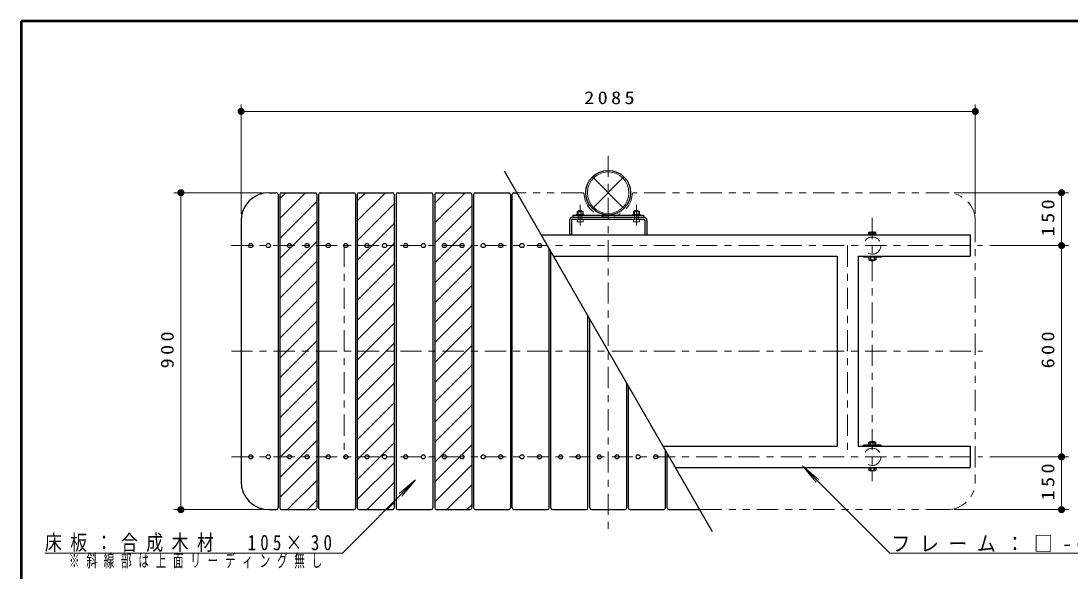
# Model space of a CAD drawing. Units: millimetres on the paper, scale 1:20. Extents: x -365 to 0, y -5 to 257.
# Drawn here: x -365 to -215.9, y 178.8 to 257 of the extents above; entities that cross this region are included whole.
import ezdxf

# ---------------------------------------------------------------- set-up
doc = ezdxf.new("R2010")
doc.units = ezdxf.units.MM
for name, pattern in [('USER1', [4.5, 2.5, -2]), ('USER2', [6, 3, -1, 1, -1]), ('USER3', [8, 3, -1, 1, -1, 1, -1])]:
    doc.linetypes.add(name, pattern=pattern)
doc.layers.add('LY_1', color=7, linetype='Continuous', lineweight=25)
doc.styles.add('ＭＳ ゴシック', font='')
doc.styles.get('ＭＳ ゴシック').set_extended_font_data('MS Gothic')

# ---------------------------------------------------------------- blocks, each defined once
blk = doc.blocks.new('filled_dot')
at = {"color": 0, "linetype": 'Continuous', "lineweight": -2, "const_width": 1.25}
blk.add_lwpolyline([(-0.625, 0, 1), (0.625, 0, 1)], format="xyb", close=True, dxfattribs=at)

msp = doc.modelspace()

# ---------------------------------------------------------------- linework, layer by layer
at = {"layer": 'LY_1', "lineweight": 50}
for p, q in [((-365, 257), (-365, 0)), ((0, 257), (-365, 257))]:
    msp.add_line(p, q, dxfattribs=at)
at = {"layer": 'LY_1', "lineweight": 13}
for p, q in [((-333.752, 229.618), (-333.752, 245.164)), ((-229.502, 229.618), (-229.502, 245.164)), ((-333.752, 244.164), (-229.502, 244.164)), ((-279.382, 234.863), (-283.872, 230.373)), ((-283.872, 234.863), (-279.382, 230.373)), ((-330.752, 232.618), (-343.297, 232.618)), ((-342.297, 187.618), (-342.297, 232.618)), ((-328.252, 228.948), (-324.582, 232.618)), ((-328.252, 231.777), (-327.411, 232.618)), ((-317.252, 228.635), (-313.268, 232.618)), ((-317.252, 231.463), (-316.097, 232.618)), ((-306.252, 228.321), (-301.955, 232.618)), ((-306.252, 231.149), (-304.783, 232.618)), ((-232.502, 232.618), (-216.25, 232.618)), ((-217.25, 232.618), (-217.25, 225.118)), ((-328.252, 226.12), (-323.002, 231.37)), ((-317.252, 225.806), (-312.002, 231.056)), ((-306.252, 225.493), (-301.002, 230.743)), ((-286.052, 229.943), (-286.052, 229.543)), ((-286.052, 229.943), (-285.202, 229.943)), ((-285.827, 230.093), (-285.877, 230.043)), ((-285.877, 230.043), (-285.877, 228.843)), ((-285.827, 230.093), (-285.427, 230.093)), ((-285.377, 230.043), (-285.427, 230.093)), ((-285.377, 230.043), (-285.377, 228.843)), ((-285.202, 229.943), (-285.202, 229.543)), ((-278.052, 229.943), (-278.052, 229.543)), ((-277.202, 229.943), (-278.052, 229.943)), ((-277.877, 230.043), (-277.827, 230.093)), ((-277.877, 230.043), (-277.877, 228.843)), ((-277.427, 230.093), (-277.827, 230.093)), ((-277.427, 230.093), (-277.377, 230.043)), ((-277.377, 230.043), (-277.377, 228.843)), ((-277.202, 229.943), (-277.202, 229.543)), ((-328.252, 223.292), (-323.002, 228.542)), ((-317.252, 222.978), (-312.002, 228.228)), ((-286.152, 229.543), (-285.102, 229.543)), ((-286.152, 229.543), (-286.152, 229.443)), ((-286.052, 228.493), (-286.052, 228.843)), ((-286.052, 228.493), (-285.202, 228.493)), ((-285.202, 228.493), (-285.202, 228.843)), ((-285.102, 229.543), (-285.102, 229.443)), ((-277.102, 229.543), (-278.152, 229.543)), ((-278.152, 229.543), (-278.152, 229.443)), ((-278.052, 228.493), (-278.052, 228.843)), ((-277.202, 228.493), (-278.052, 228.493)), ((-277.202, 228.493), (-277.202, 228.843)), ((-277.102, 229.543), (-277.102, 229.443)), ((-306.252, 222.664), (-301.002, 227.914)), ((-328.252, 220.463), (-323.002, 225.713)), ((-317.252, 220.149), (-312.002, 225.399)), ((-306.252, 219.836), (-301.002, 225.086)), ((-227.461, 225.118), (-216.25, 225.118)), ((-217.25, 225.118), (-217.25, 195.118)), ((-328.252, 217.635), (-323.002, 222.885)), ((-317.252, 217.321), (-312.002, 222.571)), ((-306.252, 217.007), (-301.002, 222.257)), ((-328.252, 214.806), (-323.002, 220.056)), ((-317.252, 214.493), (-312.002, 219.743)), ((-306.252, 214.179), (-301.002, 219.429)), ((-328.252, 211.978), (-323.002, 217.228)), ((-317.252, 211.664), (-312.002, 216.914)), ((-306.252, 211.35), (-301.002, 216.6)), ((-328.252, 209.149), (-323.002, 214.399)), ((-317.252, 208.836), (-312.002, 214.086)), ((-306.252, 208.522), (-301.002, 213.772)), ((-328.252, 206.321), (-323.002, 211.571)), ((-317.252, 206.007), (-312.002, 211.257)), ((-306.252, 205.694), (-301.002, 210.944)), ((-328.252, 203.493), (-323.002, 208.743)), ((-317.252, 203.179), (-312.002, 208.429)), ((-306.252, 202.865), (-301.002, 208.115)), ((-328.252, 200.664), (-323.002, 205.914)), ((-317.252, 200.35), (-312.002, 205.6)), ((-306.252, 200.037), (-301.002, 205.287)), ((-328.252, 197.836), (-323.002, 203.086)), ((-317.252, 197.522), (-312.002, 202.772)), ((-306.252, 197.208), (-301.002, 202.458)), ((-328.252, 195.007), (-323.002, 200.257)), ((-317.252, 194.694), (-312.002, 199.944)), ((-306.252, 194.38), (-301.002, 199.63)), ((-328.252, 192.179), (-323.002, 197.429)), ((-317.252, 191.865), (-312.002, 197.115)), ((-302.385, 195.418), (-301.002, 196.801)), ((-328.252, 189.35), (-323.002, 194.6)), ((-317.252, 189.037), (-312.002, 194.287)), ((-306.252, 191.551), (-302.677, 195.127)), ((-306.252, 188.723), (-301.002, 193.973)), ((-254.046, 193.834), (-252.117, 191.536)), ((-254.046, 193.834), (-251.748, 191.906)), ((-241.659, 181.448), (-254.046, 193.834)), ((-227.461, 195.118), (-216.25, 195.118)), ((-217.25, 195.118), (-217.25, 187.618)), ((-327.156, 187.618), (-323.002, 191.772)), ((-319.366, 181.448), (-309.007, 191.834)), ((-315.842, 187.618), (-312.002, 191.458)), ((-309.007, 191.834), (-311.303, 189.903)), ((-309.007, 191.834), (-310.932, 189.533)), ((-304.528, 187.618), (-301.002, 191.145)), ((-324.327, 187.618), (-323.002, 188.944)), ((-313.014, 187.618), (-312.002, 188.63)), ((-301.7, 187.618), (-301.002, 188.316)), ((-330.752, 187.618), (-343.297, 187.618)), ((-232.502, 187.618), (-216.25, 187.618)), ((-361.612, 181.448), (-319.366, 181.448)), ((-241.659, 181.448), (-193.423, 181.448))]:
    msp.add_line(p, q, dxfattribs=at)
at = {"layer": 'LY_1', "linetype": 'USER2', "lineweight": 13}
for p, q in [((-281.627, 237.876), (-281.627, 184.532)), ((-244.127, 229.044), (-244.127, 191.644)), ((-335.131, 225.118), (-228.461, 225.118)), ((-319.127, 225.118), (-319.127, 195.118)), ((-247.627, 225.118), (-247.627, 195.118)), ((-335.131, 210.118), (-228.461, 210.118)), ((-335.131, 195.118), (-228.461, 195.118))]:
    msp.add_line(p, q, dxfattribs=at)
at = {"layer": 'LY_1'}
for p, q in [((-296.399, 235.704), (-266.855, 184.532)), ((-329.752, 232.618), (-328.752, 232.618)), ((-328.002, 232.618), (-323.252, 232.618)), ((-322.502, 232.618), (-317.752, 232.618)), ((-317.002, 232.618), (-312.252, 232.618)), ((-311.502, 232.618), (-306.752, 232.618)), ((-306.002, 232.618), (-301.252, 232.618)), ((-300.502, 232.618), (-295.752, 232.618)), ((-295.002, 232.618), (-294.617, 232.618)), ((-328.502, 232.368), (-328.502, 187.868)), ((-328.252, 232.368), (-328.252, 187.868)), ((-323.002, 232.368), (-323.002, 187.868)), ((-322.752, 232.368), (-322.752, 187.868)), ((-317.502, 232.368), (-317.502, 187.868)), ((-317.252, 232.368), (-317.252, 187.868)), ((-312.002, 232.368), (-312.002, 187.868)), ((-311.752, 232.368), (-311.752, 187.868)), ((-306.502, 232.368), (-306.502, 187.868)), ((-306.252, 232.368), (-306.252, 187.868)), ((-301.002, 232.368), (-301.002, 187.868)), ((-300.752, 232.368), (-300.752, 187.868)), ((-295.502, 232.368), (-295.502, 187.868)), ((-295.252, 187.868), (-295.252, 232.368)), ((-333.752, 228.618), (-333.752, 191.618)), ((-287.127, 228.693), (-287.127, 226.618)), ((-286.827, 228.693), (-286.827, 226.618)), ((-286.677, 229.143), (-276.577, 229.143)), ((-286.677, 228.843), (-276.577, 228.843)), ((-286.627, 229.443), (-286.627, 229.143)), ((-286.627, 229.443), (-276.627, 229.443)), ((-276.627, 229.443), (-276.627, 229.143)), ((-276.427, 228.693), (-276.427, 226.618)), ((-276.127, 228.693), (-276.127, 226.618)), ((-291.153, 226.618), (-230.252, 226.618)), ((-244.652, 226.718), (-244.652, 226.618)), ((-243.602, 226.718), (-244.652, 226.718)), ((-244.617, 226.993), (-244.539, 227.038)), ((-244.617, 226.718), (-244.617, 226.993)), ((-244.539, 227.038), (-243.714, 227.038)), ((-244.372, 226.718), (-244.372, 226.993)), ((-243.881, 226.718), (-243.881, 226.993)), ((-243.636, 226.993), (-243.714, 227.038)), ((-243.636, 226.718), (-243.636, 226.993)), ((-243.602, 226.618), (-243.602, 226.718)), ((-230.252, 226.618), (-230.252, 223.618)), ((-290.002, 187.868), (-290.002, 224.624)), ((-289.752, 187.868), (-289.752, 224.191)), ((-289.421, 223.618), (-249.127, 223.618)), ((-249.127, 223.618), (-249.127, 196.618)), ((-246.127, 223.618), (-246.127, 196.618)), ((-246.127, 223.618), (-230.252, 223.618)), ((-245.377, 223.618), (-245.377, 223.458)), ((-242.877, 223.458), (-245.377, 223.458)), ((-244.617, 223.458), (-244.617, 223.103)), ((-244.617, 223.103), (-244.539, 223.058)), ((-243.714, 223.058), (-244.539, 223.058)), ((-244.377, 223.058), (-244.377, 222.968)), ((-243.877, 222.968), (-244.377, 222.968)), ((-244.372, 223.458), (-244.372, 223.103)), ((-243.881, 223.458), (-243.881, 223.103)), ((-243.877, 223.058), (-243.877, 222.968)), ((-243.636, 223.103), (-243.714, 223.058)), ((-243.636, 223.458), (-243.636, 223.103)), ((-242.877, 223.618), (-242.877, 223.458)), ((-284.502, 187.868), (-284.502, 215.098)), ((-284.252, 187.868), (-284.252, 214.665)), ((-279.002, 187.868), (-279.002, 205.571)), ((-278.752, 187.868), (-278.752, 205.138)), ((-244.617, 197.133), (-244.539, 197.178)), ((-244.617, 196.778), (-244.617, 197.133)), ((-243.714, 197.178), (-244.539, 197.178)), ((-243.877, 197.268), (-244.377, 197.268)), ((-244.377, 197.178), (-244.377, 197.268)), ((-244.372, 196.778), (-244.372, 197.133)), ((-243.881, 196.778), (-243.881, 197.133)), ((-243.877, 197.178), (-243.877, 197.268)), ((-243.636, 197.133), (-243.714, 197.178)), ((-243.636, 196.778), (-243.636, 197.133)), ((-273.832, 196.618), (-249.127, 196.618)), ((-273.502, 187.868), (-273.502, 196.045)), ((-273.252, 187.868), (-273.252, 195.612)), ((-246.127, 196.618), (-230.252, 196.618)), ((-245.377, 196.618), (-245.377, 196.778)), ((-242.877, 196.778), (-245.377, 196.778)), ((-242.877, 196.618), (-242.877, 196.778)), ((-230.252, 196.618), (-230.252, 193.618)), ((-272.1, 193.618), (-230.252, 193.618)), ((-244.652, 193.518), (-244.652, 193.618)), ((-243.602, 193.518), (-244.652, 193.518)), ((-244.617, 193.518), (-244.617, 193.243)), ((-244.617, 193.243), (-244.539, 193.198)), ((-244.539, 193.198), (-243.714, 193.198)), ((-244.372, 193.518), (-244.372, 193.243)), ((-243.881, 193.518), (-243.881, 193.243)), ((-243.636, 193.243), (-243.714, 193.198)), ((-243.636, 193.518), (-243.636, 193.243)), ((-243.602, 193.618), (-243.602, 193.518)), ((-329.752, 187.618), (-328.752, 187.618)), ((-328.002, 187.618), (-323.252, 187.618)), ((-322.502, 187.618), (-317.752, 187.618)), ((-317.002, 187.618), (-312.252, 187.618)), ((-311.502, 187.618), (-306.752, 187.618)), ((-306.002, 187.618), (-301.252, 187.618)), ((-300.502, 187.618), (-295.752, 187.618)), ((-295.002, 187.618), (-290.252, 187.618)), ((-289.502, 187.618), (-284.752, 187.618)), ((-284.002, 187.618), (-279.252, 187.618)), ((-278.502, 187.618), (-273.752, 187.618)), ((-273.002, 187.618), (-268.636, 187.618))]:
    msp.add_line(p, q, dxfattribs=at)
at = {"layer": 'LY_1', "linetype": 'USER3', "lineweight": 13}
for p, q in [((-285.293, 232.618), (-294.617, 232.618)), ((-233.502, 232.618), (-277.96, 232.618)), ((-285.627, 227.951), (-285.627, 230.892)), ((-277.627, 227.951), (-277.627, 230.892)), ((-229.502, 228.618), (-229.502, 191.618)), ((-233.502, 187.618), (-268.636, 187.618))]:
    msp.add_line(p, q, dxfattribs=at)
at = {"layer": 'LY_1'}
for centre, radius in [((-281.627, 232.618), 3.175), ((-332.377, 225.118), 0.3), ((-329.877, 225.118), 0.3), ((-326.877, 225.118), 0.3), ((-324.377, 225.118), 0.3), ((-321.377, 225.118), 0.3), ((-318.877, 225.118), 0.3), ((-315.877, 225.118), 0.3), ((-313.377, 225.118), 0.3), ((-310.377, 225.118), 0.3), ((-307.877, 225.118), 0.3), ((-304.877, 225.118), 0.3), ((-302.377, 225.118), 0.3), ((-299.377, 225.118), 0.3), ((-296.877, 225.118), 0.3), ((-293.877, 225.118), 0.3), ((-291.377, 225.118), 0.3), ((-332.377, 195.118), 0.3), ((-329.877, 195.118), 0.3), ((-326.877, 195.118), 0.3), ((-324.377, 195.118), 0.3), ((-321.377, 195.118), 0.3), ((-318.877, 195.118), 0.3), ((-315.877, 195.118), 0.3), ((-313.377, 195.118), 0.3), ((-310.377, 195.118), 0.3), ((-307.877, 195.118), 0.3), ((-304.877, 195.118), 0.3), ((-302.377, 195.118), 0.3), ((-299.377, 195.118), 0.3), ((-296.877, 195.118), 0.3), ((-293.877, 195.118), 0.3), ((-291.377, 195.118), 0.3), ((-288.377, 195.118), 0.3), ((-285.877, 195.118), 0.3), ((-282.877, 195.118), 0.3), ((-280.377, 195.118), 0.3), ((-277.377, 195.118), 0.3), ((-274.877, 195.118), 0.3)]:
    msp.add_circle(centre, radius, dxfattribs=at)
at = {"layer": 'LY_1', "lineweight": 13}
msp.add_circle((-281.627, 232.618), 2.95, dxfattribs=at)
at = {"layer": 'LY_1', "linetype": 'USER1', "lineweight": 13}
for centre in [(-244.127, 225.118), (-244.127, 195.118)]:
    msp.add_circle(centre, 1.215, dxfattribs=at)
at = {"layer": 'LY_1'}
for centre, radius, start, end in [((-329.752, 228.618), 4, 90, 180), ((-328.752, 232.368), 0.25, 0, 90), ((-328.002, 232.368), 0.25, 90, 180), ((-323.252, 232.368), 0.25, 0, 90), ((-322.502, 232.368), 0.25, 90, 180), ((-317.752, 232.368), 0.25, 0, 90), ((-317.002, 232.368), 0.25, 90, 180), ((-312.252, 232.368), 0.25, 0, 90), ((-311.502, 232.368), 0.25, 90, 180), ((-306.752, 232.368), 0.25, 0, 90), ((-306.002, 232.368), 0.25, 90, 180), ((-301.252, 232.368), 0.25, 0, 90), ((-300.502, 232.368), 0.25, 90, 180), ((-295.752, 232.368), 0.25, 0, 90), ((-295.002, 232.368), 0.25, 90, 180), ((-286.677, 228.693), 0.45, 90, 180), ((-286.677, 228.693), 0.15, 90, 180), ((-276.577, 228.693), 0.45, 0, 90), ((-276.577, 228.693), 0.15, 0, 90), ((-244.495, 226.78), 0.245, 60.00001, 119.99999), ((-244.127, 226.349), 0.689, 69.136, 110.864), ((-243.759, 226.78), 0.245, 60.00001, 119.99999), ((-244.495, 223.282), 0.217, 235.61587, 304.38414), ((-244.127, 223.877), 0.812, 252.41211, 287.58789), ((-243.759, 223.282), 0.217, 235.61587, 304.38414), ((-244.495, 196.953), 0.217, 55.61586, 124.38414), ((-244.127, 196.359), 0.812, 72.41211, 107.58789), ((-243.759, 196.953), 0.217, 55.61586, 124.38414), ((-244.495, 193.456), 0.245, 240.00001, 299.99999), ((-244.127, 193.887), 0.689, 249.136, 290.864), ((-243.759, 193.456), 0.245, 240.00001, 299.99999), ((-329.752, 191.618), 4, 180, 270), ((-328.752, 187.868), 0.25, 270, 0), ((-328.002, 187.868), 0.25, 180, 270), ((-323.252, 187.868), 0.25, 270, 0), ((-322.502, 187.868), 0.25, 180, 270), ((-317.752, 187.868), 0.25, 270, 0), ((-317.002, 187.868), 0.25, 180, 270), ((-312.252, 187.868), 0.25, 270, 0), ((-311.502, 187.868), 0.25, 180, 270), ((-306.752, 187.868), 0.25, 270, 0), ((-306.002, 187.868), 0.25, 180, 270), ((-301.252, 187.868), 0.25, 270, 0), ((-300.502, 187.868), 0.25, 180, 270), ((-295.752, 187.868), 0.25, 270, 0), ((-295.002, 187.868), 0.25, 180, 270), ((-290.252, 187.868), 0.25, 270, 0), ((-289.502, 187.868), 0.25, 180, 270), ((-284.752, 187.868), 0.25, 270, 0), ((-284.002, 187.868), 0.25, 180, 270), ((-279.252, 187.868), 0.25, 270, 0), ((-278.502, 187.868), 0.25, 180, 270), ((-273.752, 187.868), 0.25, 270, 0), ((-273.002, 187.868), 0.25, 180, 270)]:
    msp.add_arc(centre, radius, start, end, dxfattribs=at)
at = {"layer": 'LY_1', "linetype": 'USER3', "lineweight": 13}
for centre, radius, start, end in [((-285.293, 232.368), 0.25, 3.90069, 90), ((-277.96, 232.368), 0.25, 90, 176.09931), ((-233.502, 228.618), 4, 0, 90), ((-281.627, 232.618), 3.425, 183.90069, 356.09931), ((-233.502, 191.618), 4, 270, 0)]:
    msp.add_arc(centre, radius, start, end, dxfattribs=at)

# ---------------------------------------------------------------- block references
at = {"layer": 'LY_1', "lineweight": 13, "xscale": 0.4, "yscale": 0.4}
msp.add_blockref('filled_dot', (-333.752, 244.164), dxfattribs=at)
for p, rotation in [((-229.502, 244.164), 180), ((-342.297, 232.618), 270), ((-217.25, 232.618), 270), ((-217.25, 225.118), 270), ((-217.25, 225.118), 90), ((-217.25, 195.118), 270), ((-217.25, 195.118), 90), ((-342.297, 187.618), 90), ((-217.25, 187.618), 90)]:
    msp.add_blockref('filled_dot', p, dxfattribs=dict(at, rotation=rotation))

# ---------------------------------------------------------------- texts
at = {"layer": 'LY_1', "style": 'ＭＳ ゴシック'}
for s, insert, char_height, attachment_point in [('\\T1.33;\\W1.15;2085', (-281.217, 245.164), 1.833, 8), ('\\T1.5;\\W0.8;床板：合成木材\u3000105×30', (-361.612, 181.598), 2.199, 7), ('\\T1.5;\\W0.9;フレーム：□-60×60×2.3', (-241.423, 181.598), 2.199, 7), ('\\T1.64;\\W0.6;※斜線部は上面リーディング無し', (-358.179, 181.303), 1.833, 1)]:
    msp.add_mtext(s, dxfattribs=dict(at, insert=insert, char_height=char_height, attachment_point=attachment_point))
at = {"layer": 'LY_1', "char_height": 1.833, "attachment_point": 8, "rotation": 90, "style": 'ＭＳ ゴシック'}
for s, insert in [('\\T1.33;\\W1.15;150', (-218.25, 229.289)), ('\\T1.33;\\W1.15;900', (-343.297, 210.535)), ('\\T1.33;\\W1.15;600', (-218.25, 210.535)), ('\\T1.33;\\W1.15;150', (-218.25, 191.789))]:
    msp.add_mtext(s, dxfattribs=dict(at, insert=insert))

doc.saveas('drawing.dxf')
